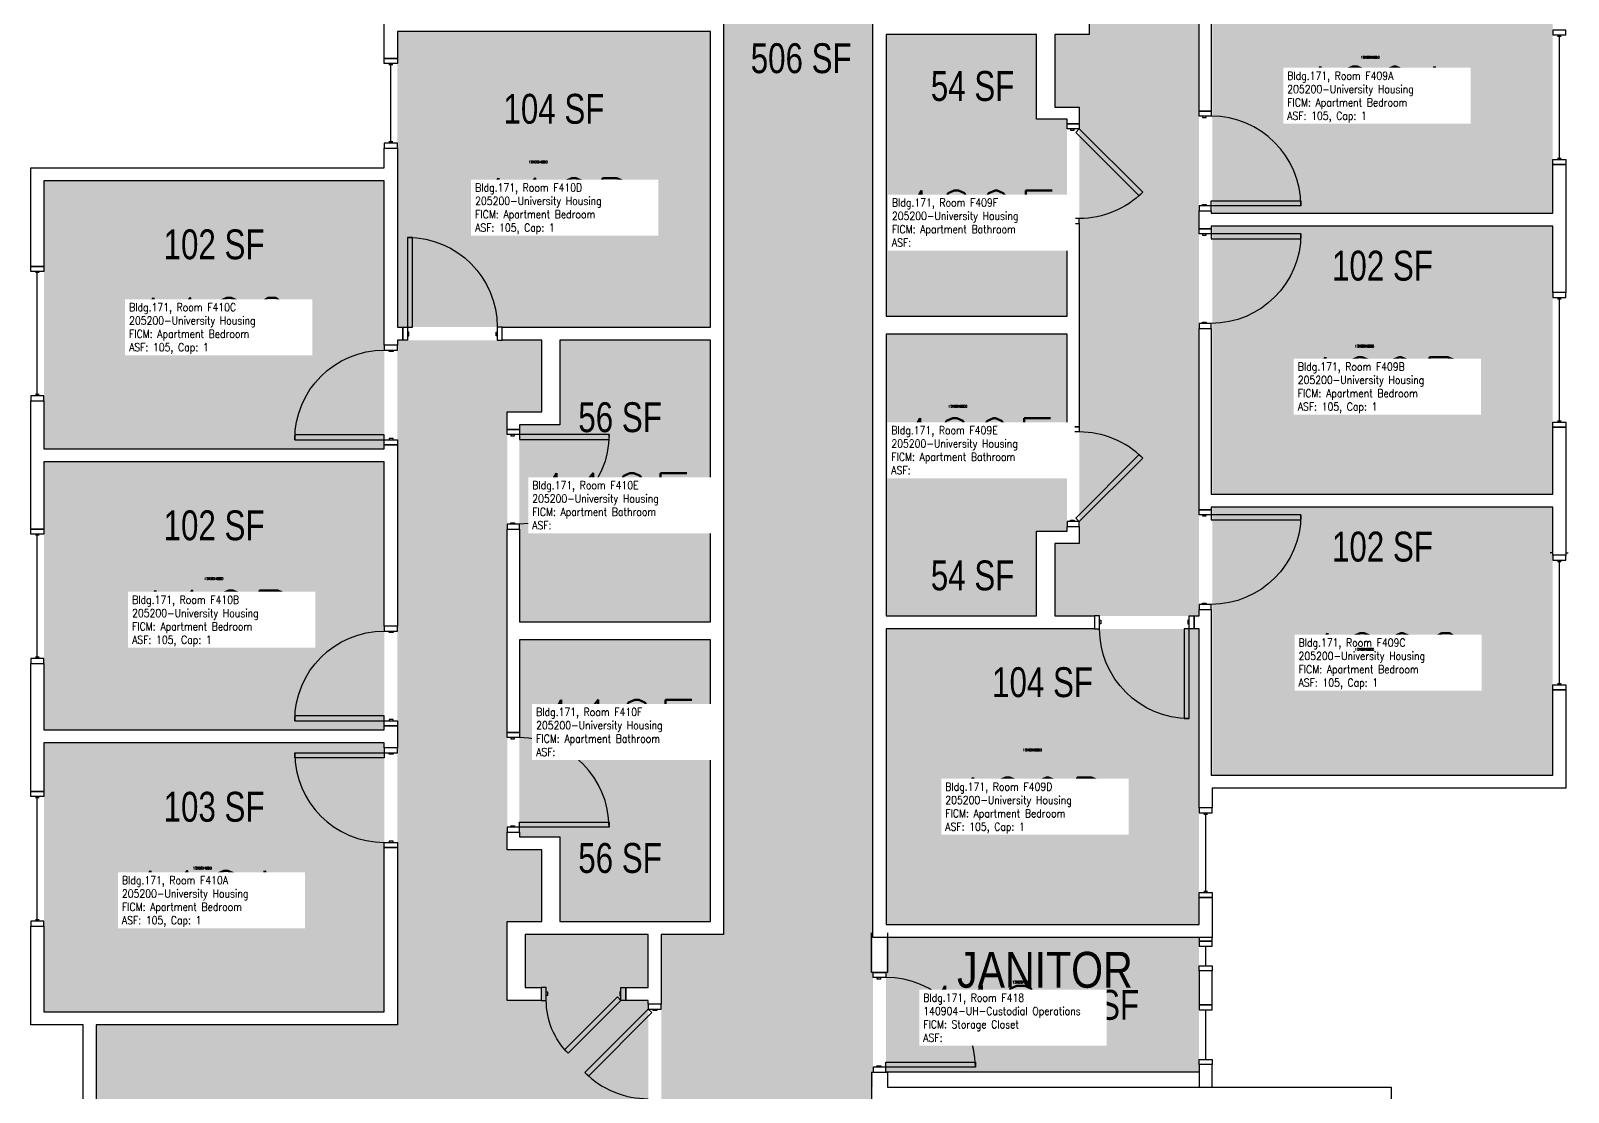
# Model space of a CAD drawing. Header units: inches. Extents: x -93 to 1643, y -75 to 1661.
# Drawn here: x 1026 to 1643, y 351 to 778 of the extents above; entities that cross this region are included whole.
import ezdxf
from ezdxf.enums import TextEntityAlignment as Align

# ---------------------------------------------------------------- set-up
doc = ezdxf.new("R2010")
doc.units = ezdxf.units.IN
doc.header["$LTSCALE"] = 96
doc.header["$MEASUREMENT"] = 0
for name, color, linetype in [('A-AREA-IDEN', 1, 'Continuous'), ('A-DOOR', 2, 'Continuous'), ('A-GLAZ', 1, 'Continuous'), ('A-IDEN-RNUM', 7, 'Continuous'), ('A-IDEN-SNUM', 4, 'Continuous'), ('A-IDEN-VNUM', 4, 'Continuous'), ('A-WALL', 5, 'Continuous'), ('AREA-TEXT', 3, 'Continuous'), ('Rooms-Category-Color', 7, 'Continuous'), ('Rooms-College-Color', 7, 'Continuous'), ('Rooms-Department-Color', 7, 'Continuous'), ('Rooms-Division-Color', 7, 'Continuous'), ('Rooms-Information', 7, 'Continuous')]:
    doc.layers.add(name, color=color, linetype=linetype)
doc.styles.add('AREA', font='arial.ttf', dxfattribs={"width": 0.75, "height": 12})
doc.styles.add('ROOMSNUMBER', font='txt.shx', dxfattribs={"height": 0.03})
doc.styles.add('ROOMVNUMBER', font='simplex.shx', dxfattribs={"width": 0.85})
doc.styles.get("Standard").update_dxf_attribs({"font": 'ARIALN.TTF'})

msp = doc.modelspace()

# ---------------------------------------------------------------- hatches: boundary and pattern name
h = msp.add_hatch()
h.set_pattern_fill('ANSI31', color=256, style=0)
h.set_pattern_definition([(225, (652.78165, 841.98048), (-0.088388348, 0.088388348), [])])
h.paths.add_polyline_path([(1236.73, 510.51), (1236.73, 451.78), (1245.94, 451.78), (1245.94, 510.51)], flags=9)
at = {"layer": 'Rooms-Category-Color', "true_color": 0xadadad}
msp.add_hatch(color=253, dxfattribs=at).paths.add_polyline_path([(1363.87, 211), (1303.87, 211), (1303.87, 332.39), (1278.87, 332.39), (1278.87, 414.72), (1303.87, 414.72), (1303.87, 1145.53), (1303.87, 1145.53), (1303.87, 1227.86), (1303.87, 1227.86), (1303.87, 1322.5), (1363.87, 1322.5), (1363.87, 1130.22), (1388.87, 1130.22), (1388.87, 1047.89), (1363.87, 1047.89), (1363.87, 863.86), (1388.87, 863.86), (1388.87, 781.53), (1363.87, 781.53), (1363.87, 353.5), (1363.25, 353.5), (1363.25, 244), (1363.87, 244), (1363.87, 243)])
at = {"layer": 'Rooms-Category-Color', "true_color": 0x728ef3}
for points in [[(1615.87, 953.25), (1615.87, 817.75), (1494.87, 817.75), (1494.87, 542.75), (1436.87, 542.75), (1436.87, 571.87), (1446.75, 571.87), (1446.75, 747.16), (1436.87, 747.16), (1436.87, 776.28), (1450.75, 776.28), (1450.75, 807.98), (1437.12, 807.98), (1437.12, 802.73), (1443.5, 802.73), (1443.5, 781.53), (1394.12, 781.53), (1394.12, 802.73), (1403.12, 802.73), (1403.12, 807.98), (1394.12, 807.98), (1394.12, 869.11), (1484.62, 869.11), (1484.62, 939.25), (1499.25, 939.25), (1499.25, 953.25)], [(1636.87, 704.5), (1636.87, 812.5), (1500.12, 812.5), (1500.12, 704.5), (1636.43, 704.51)], [(1298.63, 777.49), (1172.88, 777.5), (1172.88, 658.75), (1298.63, 658.75)], [(1369.12, 663.15), (1369.12, 776.28), (1429.62, 776.28), (1429.62, 742.28), (1441.87, 742.28), (1441.87, 663.14)], [(1030.88, 609.87), (1030.88, 717.5), (1167.63, 717.5), (1167.61, 609.86), (1031.32, 609.86)], [(1636.87, 591.62), (1636.87, 699.25), (1500.14, 699.26), (1500.12, 591.62), (1636.43, 591.64)], [(1441.87, 576.75), (1441.87, 655.89), (1369.12, 655.89), (1369.12, 542.76), (1429.62, 542.75), (1429.62, 576.75)], [(1051.88, 243), (1051.88, 378.5), (1172.88, 378.5), (1172.88, 653.5), (1230.88, 653.5), (1230.88, 624.75), (1217, 624.75), (1217, 448.72), (1230.88, 448.72), (1230.88, 419.97), (1217, 419.97), (1217, 388.27), (1230.63, 388.27), (1230.63, 393.52), (1224.25, 393.52), (1224.25, 414.72), (1273.63, 414.72), (1273.63, 393.52), (1264.63, 393.52), (1264.63, 388.27), (1273.63, 388.27), (1273.63, 327.14), (1183.13, 327.14), (1183.13, 257), (1168.5, 257), (1168.5, 243)], [(1221.88, 619.49), (1221.88, 540.36), (1298.63, 540.36), (1298.63, 653.49), (1238.13, 653.5), (1238.13, 619.5)], [(1030.88, 604.62), (1030.88, 497), (1167.61, 496.99), (1167.63, 604.62), (1031.32, 604.61)], [(1636.87, 586.37), (1636.87, 478.75), (1500.12, 478.75), (1500.14, 586.39), (1636.43, 586.39)], [(1369.12, 418.76), (1494.87, 418.75), (1494.87, 537.5), (1369.12, 537.5)], [(1298.63, 533.09), (1298.63, 419.97), (1238.13, 419.97), (1238.13, 453.97), (1221.88, 453.97), (1221.88, 533.11)], [(1030.88, 491.75), (1030.88, 383.75), (1167.63, 383.75), (1167.63, 491.75), (1031.32, 491.74)], [(1369.12, 413.5), (1494.87, 413.5), (1494.87, 359.5), (1369.12, 359.5)]]:
    msp.add_hatch(color=171, dxfattribs=at).paths.add_polyline_path(points)
at = {"layer": 'Rooms-College-Color', "true_color": 0xadadad}
for points in [[(1363.87, 211), (1303.87, 211), (1303.87, 332.39), (1278.87, 332.39), (1278.87, 414.72), (1303.87, 414.72), (1303.87, 1145.53), (1303.87, 1145.53), (1303.87, 1227.86), (1303.87, 1227.86), (1303.87, 1322.5), (1363.87, 1322.5), (1363.87, 1130.22), (1388.87, 1130.22), (1388.87, 1047.89), (1363.87, 1047.89), (1363.87, 863.86), (1388.87, 863.86), (1388.87, 781.53), (1363.87, 781.53), (1363.87, 353.5), (1363.25, 353.5), (1363.25, 244), (1363.87, 244), (1363.87, 243)], [(1615.87, 953.25), (1615.87, 817.75), (1494.87, 817.75), (1494.87, 542.75), (1436.87, 542.75), (1436.87, 571.87), (1446.75, 571.87), (1446.75, 747.16), (1436.87, 747.16), (1436.87, 776.28), (1450.75, 776.28), (1450.75, 807.98), (1437.12, 807.98), (1437.12, 802.73), (1443.5, 802.73), (1443.5, 781.53), (1394.12, 781.53), (1394.12, 802.73), (1403.12, 802.73), (1403.12, 807.98), (1394.12, 807.98), (1394.12, 869.11), (1484.62, 869.11), (1484.62, 939.25), (1499.25, 939.25), (1499.25, 953.25)], [(1636.87, 704.5), (1636.87, 812.5), (1500.12, 812.5), (1500.12, 704.5), (1636.43, 704.51)], [(1298.63, 777.49), (1172.88, 777.5), (1172.88, 658.75), (1298.63, 658.75)], [(1369.12, 663.15), (1369.12, 776.28), (1429.62, 776.28), (1429.62, 742.28), (1441.87, 742.28), (1441.87, 663.14)], [(1030.88, 609.87), (1030.88, 717.5), (1167.63, 717.5), (1167.61, 609.86), (1031.32, 609.86)], [(1636.87, 591.62), (1636.87, 699.25), (1500.14, 699.26), (1500.12, 591.62), (1636.43, 591.64)], [(1441.87, 576.75), (1441.87, 655.89), (1369.12, 655.89), (1369.12, 542.76), (1429.62, 542.75), (1429.62, 576.75)], [(1051.88, 243), (1051.88, 378.5), (1172.88, 378.5), (1172.88, 653.5), (1230.88, 653.5), (1230.88, 624.75), (1217, 624.75), (1217, 448.72), (1230.88, 448.72), (1230.88, 419.97), (1217, 419.97), (1217, 388.27), (1230.63, 388.27), (1230.63, 393.52), (1224.25, 393.52), (1224.25, 414.72), (1273.63, 414.72), (1273.63, 393.52), (1264.63, 393.52), (1264.63, 388.27), (1273.63, 388.27), (1273.63, 327.14), (1183.13, 327.14), (1183.13, 257), (1168.5, 257), (1168.5, 243)], [(1221.88, 619.49), (1221.88, 540.36), (1298.63, 540.36), (1298.63, 653.49), (1238.13, 653.5), (1238.13, 619.5)], [(1030.88, 604.62), (1030.88, 497), (1167.61, 496.99), (1167.63, 604.62), (1031.32, 604.61)], [(1636.87, 586.37), (1636.87, 478.75), (1500.12, 478.75), (1500.14, 586.39), (1636.43, 586.39)], [(1369.12, 418.76), (1494.87, 418.75), (1494.87, 537.5), (1369.12, 537.5)], [(1298.63, 533.09), (1298.63, 419.97), (1238.13, 419.97), (1238.13, 453.97), (1221.88, 453.97), (1221.88, 533.11)], [(1030.88, 491.75), (1030.88, 383.75), (1167.63, 383.75), (1167.63, 491.75), (1031.32, 491.74)], [(1369.12, 413.5), (1494.87, 413.5), (1494.87, 359.5), (1369.12, 359.5)]]:
    msp.add_hatch(color=253, dxfattribs=at).paths.add_polyline_path(points)
at = {"layer": 'Rooms-Department-Color', "true_color": 0xacacac}
msp.add_hatch(color=253, dxfattribs=at).paths.add_polyline_path([(1363.87, 211), (1303.87, 211), (1303.87, 332.39), (1278.87, 332.39), (1278.87, 414.72), (1303.87, 414.72), (1303.87, 1145.53), (1303.87, 1145.53), (1303.87, 1227.86), (1303.87, 1227.86), (1303.87, 1322.5), (1363.87, 1322.5), (1363.87, 1130.22), (1388.87, 1130.22), (1388.87, 1047.89), (1363.87, 1047.89), (1363.87, 863.86), (1388.87, 863.86), (1388.87, 781.53), (1363.87, 781.53), (1363.87, 353.5), (1363.25, 353.5), (1363.25, 244), (1363.87, 244), (1363.87, 243)])
at = {"layer": 'Rooms-Department-Color', "true_color": 0x604aed}
for points in [[(1615.87, 953.25), (1615.87, 817.75), (1494.87, 817.75), (1494.87, 542.75), (1436.87, 542.75), (1436.87, 571.87), (1446.75, 571.87), (1446.75, 747.16), (1436.87, 747.16), (1436.87, 776.28), (1450.75, 776.28), (1450.75, 807.98), (1437.12, 807.98), (1437.12, 802.73), (1443.5, 802.73), (1443.5, 781.53), (1394.12, 781.53), (1394.12, 802.73), (1403.12, 802.73), (1403.12, 807.98), (1394.12, 807.98), (1394.12, 869.11), (1484.62, 869.11), (1484.62, 939.25), (1499.25, 939.25), (1499.25, 953.25)], [(1636.87, 704.5), (1636.87, 812.5), (1500.12, 812.5), (1500.12, 704.5), (1636.43, 704.51)], [(1298.63, 777.49), (1172.88, 777.5), (1172.88, 658.75), (1298.63, 658.75)], [(1369.12, 663.15), (1369.12, 776.28), (1429.62, 776.28), (1429.62, 742.28), (1441.87, 742.28), (1441.87, 663.14)], [(1030.88, 609.87), (1030.88, 717.5), (1167.63, 717.5), (1167.61, 609.86), (1031.32, 609.86)], [(1636.87, 591.62), (1636.87, 699.25), (1500.14, 699.26), (1500.12, 591.62), (1636.43, 591.64)], [(1441.87, 576.75), (1441.87, 655.89), (1369.12, 655.89), (1369.12, 542.76), (1429.62, 542.75), (1429.62, 576.75)], [(1051.88, 243), (1051.88, 378.5), (1172.88, 378.5), (1172.88, 653.5), (1230.88, 653.5), (1230.88, 624.75), (1217, 624.75), (1217, 448.72), (1230.88, 448.72), (1230.88, 419.97), (1217, 419.97), (1217, 388.27), (1230.63, 388.27), (1230.63, 393.52), (1224.25, 393.52), (1224.25, 414.72), (1273.63, 414.72), (1273.63, 393.52), (1264.63, 393.52), (1264.63, 388.27), (1273.63, 388.27), (1273.63, 327.14), (1183.13, 327.14), (1183.13, 257), (1168.5, 257), (1168.5, 243)], [(1221.88, 619.49), (1221.88, 540.36), (1298.63, 540.36), (1298.63, 653.49), (1238.13, 653.5), (1238.13, 619.5)], [(1030.88, 604.62), (1030.88, 497), (1167.61, 496.99), (1167.63, 604.62), (1031.32, 604.61)], [(1636.87, 586.37), (1636.87, 478.75), (1500.12, 478.75), (1500.14, 586.39), (1636.43, 586.39)], [(1369.12, 418.76), (1494.87, 418.75), (1494.87, 537.5), (1369.12, 537.5)], [(1298.63, 533.09), (1298.63, 419.97), (1238.13, 419.97), (1238.13, 453.97), (1221.88, 453.97), (1221.88, 533.11)], [(1030.88, 491.75), (1030.88, 383.75), (1167.63, 383.75), (1167.63, 491.75), (1031.32, 491.74)], [(1369.12, 413.5), (1494.87, 413.5), (1494.87, 359.5), (1369.12, 359.5)]]:
    msp.add_hatch(color=173, dxfattribs=at).paths.add_polyline_path(points)
at = {"layer": 'Rooms-Division-Color', "true_color": 0xadadad}
msp.add_hatch(color=253, dxfattribs=at).paths.add_polyline_path([(1363.87, 211), (1303.87, 211), (1303.87, 332.39), (1278.87, 332.39), (1278.87, 414.72), (1303.87, 414.72), (1303.87, 1145.53), (1303.87, 1145.53), (1303.87, 1227.86), (1303.87, 1227.86), (1303.87, 1322.5), (1363.87, 1322.5), (1363.87, 1130.22), (1388.87, 1130.22), (1388.87, 1047.89), (1363.87, 1047.89), (1363.87, 863.86), (1388.87, 863.86), (1388.87, 781.53), (1363.87, 781.53), (1363.87, 353.5), (1363.25, 353.5), (1363.25, 244), (1363.87, 244), (1363.87, 243)])
at = {"layer": 'Rooms-Division-Color', "true_color": 0x604aed}
for points in [[(1615.87, 953.25), (1615.87, 817.75), (1494.87, 817.75), (1494.87, 542.75), (1436.87, 542.75), (1436.87, 571.87), (1446.75, 571.87), (1446.75, 747.16), (1436.87, 747.16), (1436.87, 776.28), (1450.75, 776.28), (1450.75, 807.98), (1437.12, 807.98), (1437.12, 802.73), (1443.5, 802.73), (1443.5, 781.53), (1394.12, 781.53), (1394.12, 802.73), (1403.12, 802.73), (1403.12, 807.98), (1394.12, 807.98), (1394.12, 869.11), (1484.62, 869.11), (1484.62, 939.25), (1499.25, 939.25), (1499.25, 953.25)], [(1636.87, 704.5), (1636.87, 812.5), (1500.12, 812.5), (1500.12, 704.5), (1636.43, 704.51)], [(1298.63, 777.49), (1172.88, 777.5), (1172.88, 658.75), (1298.63, 658.75)], [(1369.12, 663.15), (1369.12, 776.28), (1429.62, 776.28), (1429.62, 742.28), (1441.87, 742.28), (1441.87, 663.14)], [(1030.88, 609.87), (1030.88, 717.5), (1167.63, 717.5), (1167.61, 609.86), (1031.32, 609.86)], [(1636.87, 591.62), (1636.87, 699.25), (1500.14, 699.26), (1500.12, 591.62), (1636.43, 591.64)], [(1441.87, 576.75), (1441.87, 655.89), (1369.12, 655.89), (1369.12, 542.76), (1429.62, 542.75), (1429.62, 576.75)], [(1051.88, 243), (1051.88, 378.5), (1172.88, 378.5), (1172.88, 653.5), (1230.88, 653.5), (1230.88, 624.75), (1217, 624.75), (1217, 448.72), (1230.88, 448.72), (1230.88, 419.97), (1217, 419.97), (1217, 388.27), (1230.63, 388.27), (1230.63, 393.52), (1224.25, 393.52), (1224.25, 414.72), (1273.63, 414.72), (1273.63, 393.52), (1264.63, 393.52), (1264.63, 388.27), (1273.63, 388.27), (1273.63, 327.14), (1183.13, 327.14), (1183.13, 257), (1168.5, 257), (1168.5, 243)], [(1221.88, 619.49), (1221.88, 540.36), (1298.63, 540.36), (1298.63, 653.49), (1238.13, 653.5), (1238.13, 619.5)], [(1030.88, 604.62), (1030.88, 497), (1167.61, 496.99), (1167.63, 604.62), (1031.32, 604.61)], [(1636.87, 586.37), (1636.87, 478.75), (1500.12, 478.75), (1500.14, 586.39), (1636.43, 586.39)], [(1369.12, 418.76), (1494.87, 418.75), (1494.87, 537.5), (1369.12, 537.5)], [(1298.63, 533.09), (1298.63, 419.97), (1238.13, 419.97), (1238.13, 453.97), (1221.88, 453.97), (1221.88, 533.11)], [(1030.88, 491.75), (1030.88, 383.75), (1167.63, 383.75), (1167.63, 491.75), (1031.32, 491.74)], [(1369.12, 413.5), (1494.87, 413.5), (1494.87, 359.5), (1369.12, 359.5)]]:
    msp.add_hatch(color=173, dxfattribs=at).paths.add_polyline_path(points)

# ---------------------------------------------------------------- linework, layer by layer
at = {"layer": 'A-DOOR'}
for points in [[(1494.87, 743.5), (1494.87, 745.5), (1499.75, 745.5), (1499.75, 743.5)], [(1496.25, 743.5), (1496.25, 743), (1497.75, 743), (1497.75, 743.5)], [(1441.87, 738.39), (1441.87, 740.39), (1446.75, 740.39), (1446.75, 738.39)], [(1443.25, 738.39), (1443.25, 737.89), (1444.75, 737.89), (1444.75, 738.39)], [(1446.75, 738.39), (1445.34, 736.98), (1470.79, 711.52), (1472.21, 712.93)], [(1494.87, 707.5), (1494.87, 705.5), (1499.75, 705.5), (1499.75, 707.5)], [(1496.25, 707.5), (1496.25, 708), (1497.75, 708), (1497.75, 707.5)], [(1499.75, 707.5), (1499.75, 709.5), (1535.75, 709.5), (1535.75, 707.5)], [(1441.87, 702.39), (1441.87, 700.39), (1446.75, 700.39), (1446.75, 702.39)], [(1443.25, 702.39), (1443.25, 702.89), (1444.75, 702.89), (1444.75, 702.39)], [(1494.87, 696.24), (1494.87, 698.24), (1499.75, 698.24), (1499.75, 696.24)], [(1177, 658.75), (1179, 658.75), (1179, 694.75), (1177, 694.75)], [(1496.25, 696.24), (1496.25, 695.74), (1497.75, 695.74), (1497.75, 696.24)], [(1499.75, 696.24), (1499.75, 694.24), (1535.75, 694.24), (1535.75, 696.24)], [(1496.25, 660.24), (1496.25, 660.74), (1497.75, 660.74), (1497.75, 660.24)], [(1177, 653.5), (1175, 653.5), (1175, 658.75), (1177, 658.75)], [(1177, 655.25), (1177.5, 655.25), (1177.5, 656.75), (1177, 656.75)], [(1213, 655.25), (1212.5, 655.25), (1212.5, 656.75), (1213, 656.75)], [(1213, 653.5), (1215, 653.5), (1215, 658.75), (1213, 658.75)], [(1494.87, 660.24), (1494.87, 658.24), (1499.75, 658.24), (1499.75, 660.24)], [(1172.88, 649.5), (1172.88, 651.5), (1167.63, 651.5), (1167.63, 649.5)], [(1171.13, 649.5), (1171.13, 649), (1169.63, 649), (1169.63, 649.5)], [(1217, 615.61), (1217, 617.61), (1221.88, 617.61), (1221.88, 615.61)], [(1441.87, 616.64), (1441.87, 618.64), (1446.75, 618.64), (1446.75, 616.64)], [(1167.63, 613.5), (1167.63, 615.5), (1131.63, 615.5), (1131.63, 613.5)], [(1172.88, 613.5), (1172.88, 611.5), (1167.63, 611.5), (1167.63, 613.5)], [(1171.13, 613.5), (1171.13, 614), (1169.63, 614), (1169.63, 613.5)], [(1218.38, 615.61), (1218.38, 615.11), (1219.88, 615.11), (1219.88, 615.61)], [(1221.88, 615.61), (1221.88, 613.61), (1257.88, 613.61), (1257.88, 615.61)], [(1443.25, 616.64), (1443.25, 616.14), (1444.75, 616.14), (1444.75, 616.64)], [(1446.75, 580.64), (1445.34, 582.05), (1470.79, 607.51), (1472.21, 606.1)], [(1441.87, 580.64), (1441.87, 578.64), (1446.75, 578.64), (1446.75, 580.64)], [(1443.25, 580.64), (1443.25, 581.14), (1444.75, 581.14), (1444.75, 580.64)], [(1494.87, 583.37), (1494.87, 585.37), (1499.75, 585.37), (1499.75, 583.37)], [(1496.25, 583.37), (1496.25, 582.87), (1497.75, 582.87), (1497.75, 583.37)], [(1499.75, 583.37), (1499.75, 581.37), (1535.75, 581.37), (1535.75, 583.37)], [(1217, 579.61), (1217, 577.61), (1221.88, 577.61), (1221.88, 579.61)], [(1218.38, 579.61), (1218.38, 580.11), (1219.88, 580.11), (1219.88, 579.61)], [(1494.87, 547.37), (1494.87, 545.37), (1499.75, 545.37), (1499.75, 547.37)], [(1496.25, 547.37), (1496.25, 547.87), (1497.75, 547.87), (1497.75, 547.37)], [(1172.88, 536.62), (1172.88, 538.62), (1167.63, 538.62), (1167.63, 536.62)], [(1454.88, 542.75), (1452.88, 542.75), (1452.88, 537.5), (1454.88, 537.5)], [(1454.88, 541), (1455.38, 541), (1455.38, 539.5), (1454.88, 539.5)], [(1490.88, 537.5), (1488.88, 537.5), (1488.88, 501.5), (1490.88, 501.5)], [(1490.88, 541), (1490.38, 541), (1490.38, 539.5), (1490.88, 539.5)], [(1490.88, 542.75), (1492.88, 542.75), (1492.88, 537.5), (1490.88, 537.5)], [(1171.13, 536.62), (1171.13, 536.12), (1169.63, 536.12), (1169.63, 536.62)], [(1167.63, 500.62), (1167.63, 502.62), (1131.63, 502.62), (1131.63, 500.62)], [(1172.88, 500.62), (1172.88, 498.62), (1167.63, 498.62), (1167.63, 500.62)], [(1171.13, 500.62), (1171.13, 501.12), (1169.63, 501.12), (1169.63, 500.62)], [(1217, 493.86), (1217, 495.86), (1221.88, 495.86), (1221.88, 493.86)], [(1172.88, 487.75), (1172.88, 489.75), (1167.63, 489.75), (1167.63, 487.75)], [(1218.38, 493.86), (1218.38, 493.36), (1219.88, 493.36), (1219.88, 493.86)], [(1167.63, 487.75), (1167.63, 485.75), (1131.63, 485.75), (1131.63, 487.75)], [(1171.13, 487.75), (1171.13, 487.25), (1169.63, 487.25), (1169.63, 487.75)], [(1217, 457.86), (1217, 455.86), (1221.88, 455.86), (1221.88, 457.86)], [(1218.38, 457.86), (1218.38, 458.36), (1219.88, 458.36), (1219.88, 457.86)], [(1221.88, 457.86), (1221.88, 459.86), (1257.88, 459.86), (1257.88, 457.86)], [(1172.88, 451.75), (1172.88, 449.75), (1167.63, 449.75), (1167.63, 451.75)], [(1171.13, 451.75), (1171.13, 452.25), (1169.63, 452.25), (1169.63, 451.75)], [(1364, 397.5), (1364, 399.5), (1369, 399.5), (1369, 397.5)], [(1365.5, 397.5), (1365.5, 397), (1367, 397), (1367, 397.5)], [(1232.67, 393.52), (1230.67, 393.52), (1230.67, 388.27), (1232.67, 388.27)], [(1232.67, 391.77), (1233.17, 391.77), (1233.17, 390.27), (1232.67, 390.27)], [(1262.67, 388.27), (1261.26, 389.68), (1240.05, 368.47), (1241.46, 367.05)], [(1262.67, 391.77), (1262.17, 391.77), (1262.17, 390.27), (1262.67, 390.27)], [(1262.67, 393.52), (1264.67, 393.52), (1264.67, 388.27), (1262.67, 388.27)], [(1273.63, 384.78), (1275.04, 383.37), (1249.58, 357.91), (1248.17, 359.32)], [(1278.87, 384.78), (1278.87, 386.78), (1273.63, 386.78), (1273.63, 384.78)], [(1277.13, 384.78), (1277.13, 384.28), (1275.63, 384.28), (1275.63, 384.78)], [(1364, 361.5), (1364, 359.5), (1369, 359.5), (1369, 361.5)], [(1365.5, 361.5), (1365.5, 362), (1367, 362), (1367, 361.5)], [(1369, 361.5), (1369, 363.5), (1405, 363.5), (1405, 361.5)]]:
    msp.add_lwpolyline(points, close=True, dxfattribs=at)
for centre, start, end in [((1499.75, 707.5), 0, 90), ((1446.75, 580.64), 45, 90), ((1221.88, 457.86), 0, 90), ((1167.63, 487.75), 180, 270), ((1369, 361.5), 0, 90), ((1273.63, 384.78), 225, 270)]:
    msp.add_arc(centre, 36, start, end, dxfattribs=at)
at = {"layer": 'A-DOOR', "extrusion": (0, 0, -1)}
for centre, radius, start, end in [((-1446.75, 738.39), 36, 225, 270), ((-1177, 658.75), 36, 90, 180), ((-1499.75, 696.24), 36, 180, 270), ((-1167.63, 613.5), 36, 0, 90), ((-1221.88, 615.61), 36, 180, 270), ((-1499.75, 583.37), 36, 180, 270), ((-1490.88, 537.5), 36, 270, 0), ((-1167.63, 500.62), 36, 0, 90), ((-1262.67, 388.27), 30, 315, 0)]:
    msp.add_arc(centre, radius, start, end, dxfattribs=at)
at = {"layer": 'A-GLAZ'}
for p, q in [((1638.75, 775.59), (1640.25, 775.59)), ((1639.5, 775.59), (1639.5, 726.59)), ((1171, 764.12), (1169.5, 764.12)), ((1170.25, 733.12), (1170.25, 764.12)), ((1171, 733.12), (1169.5, 733.12)), ((1638.75, 726.59), (1640.25, 726.59)), ((1029, 680.65), (1027.5, 680.65)), ((1028.25, 631.65), (1028.25, 680.65)), ((1638.75, 670.12), (1640.25, 670.12)), ((1639.5, 670.12), (1639.5, 621.12)), ((1029, 631.65), (1027.5, 631.65)), ((1638.75, 621.12), (1640.25, 621.12)), ((1029, 575.12), (1027.5, 575.12)), ((1028.25, 526.12), (1028.25, 575.12)), ((1636.87, 568.1), (1635.87, 568.1)), ((1638.75, 564.6), (1640.25, 564.6)), ((1639.5, 564.6), (1639.5, 515.6)), ((1642.12, 568.1), (1643.12, 568.1)), ((1029, 526.12), (1027.5, 526.12)), ((1638.75, 515.6), (1640.25, 515.6)), ((1029, 469.65), (1027.5, 469.65)), ((1028.25, 420.65), (1028.25, 469.65)), ((1496.75, 463.13), (1498.25, 463.13)), ((1497.5, 463.13), (1497.5, 432.13)), ((1496.75, 432.13), (1498.25, 432.13)), ((1029, 420.65), (1027.5, 420.65)), ((1500.12, 412.13), (1494.87, 412.13)), ((1494.87, 412.13), (1494.87, 410.13)), ((1494.87, 410.13), (1500.12, 410.13)), ((1497.52, 402.13), (1497.52, 410.13)), ((1500.12, 410.13), (1500.12, 412.13)), ((1494.87, 400.13), (1494.87, 402.13)), ((1494.87, 402.13), (1500.12, 402.13)), ((1500.12, 402.13), (1500.12, 400.13)), ((1500.12, 400.13), (1494.87, 400.13)), ((1500.12, 386.5), (1494.87, 386.5)), ((1494.87, 386.5), (1494.87, 384.5)), ((1494.87, 384.5), (1500.12, 384.5)), ((1497.52, 364.5), (1497.52, 384.5)), ((1500.12, 384.5), (1500.12, 386.5)), ((1494.87, 362.5), (1494.87, 364.5)), ((1494.87, 364.5), (1500.12, 364.5)), ((1500.12, 364.5), (1500.12, 362.5)), ((1500.12, 362.5), (1494.87, 362.5))]:
    msp.add_line(p, q, dxfattribs=at)
for points in [[(1642.12, 776.09), (1642.12, 778.09), (1636.87, 778.09), (1636.87, 776.09)], [(1167.63, 764.62), (1167.63, 766.62), (1172.88, 766.62), (1172.88, 764.62)], [(1167.63, 732.62), (1167.63, 730.62), (1172.88, 730.62), (1172.88, 732.62)], [(1642.12, 726.09), (1642.12, 724.09), (1636.87, 724.09), (1636.87, 726.09)], [(1025.63, 681.15), (1025.63, 683.15), (1030.88, 683.15), (1030.88, 681.15)], [(1642.12, 670.62), (1642.12, 672.62), (1636.87, 672.62), (1636.87, 670.62)], [(1025.63, 631.15), (1025.63, 629.15), (1030.88, 629.15), (1030.88, 631.15)], [(1642.12, 620.62), (1642.12, 618.62), (1636.87, 618.62), (1636.87, 620.62)], [(1025.63, 575.62), (1025.63, 577.62), (1030.88, 577.62), (1030.88, 575.62)], [(1642.12, 565.1), (1642.12, 567.1), (1636.87, 567.1), (1636.87, 565.1)], [(1025.63, 525.62), (1025.63, 523.62), (1030.88, 523.62), (1030.88, 525.62)], [(1642.12, 515.1), (1642.12, 513.1), (1636.87, 513.1), (1636.87, 515.1)], [(1025.63, 470.15), (1025.63, 472.15), (1030.88, 472.15), (1030.88, 470.15)], [(1500.12, 463.63), (1500.12, 465.63), (1494.87, 465.63), (1494.87, 463.63)], [(1500.12, 431.63), (1500.12, 429.63), (1494.87, 429.63), (1494.87, 431.63)], [(1025.63, 420.15), (1025.63, 418.15), (1030.88, 418.15), (1030.88, 420.15)]]:
    msp.add_lwpolyline(points, close=True, dxfattribs=at)
at = {"layer": 'A-WALL'}
for p, q in [((1494.87, 745.5), (1494.87, 817.75)), ((1499.75, 812.5), (1499.75, 745.5)), ((1450.75, 807.98), (1450.75, 776.28)), ((1167.63, 766.62), (1167.63, 782.75)), ((1303.87, 782.75), (1303.87, 654.12)), ((1363.87, 542.12), (1363.87, 781.53)), ((1172.88, 777.5), (1172.88, 766.62)), ((1298.63, 777.5), (1172.88, 777.5)), ((1298.63, 658.75), (1298.63, 777.5)), ((1369.12, 776.28), (1369.12, 663.14)), ((1429.62, 776.28), (1369.12, 776.28)), ((1429.62, 742.28), (1429.62, 776.28)), ((1436.87, 776.28), (1436.87, 747.16)), ((1450.75, 776.28), (1436.87, 776.28)), ((1172.88, 766.62), (1167.63, 766.62)), ((1441.87, 742.28), (1429.62, 742.28)), ((1436.87, 747.16), (1446.75, 747.16)), ((1441.87, 740.39), (1441.87, 742.28)), ((1446.75, 747.16), (1446.75, 740.39)), ((1499.75, 745.5), (1494.87, 745.5)), ((1446.75, 740.39), (1441.87, 740.39)), ((1167.63, 722.75), (1167.63, 730.62)), ((1167.63, 730.62), (1172.88, 730.62)), ((1172.88, 730.62), (1172.88, 722.12)), ((1025.63, 722.75), (1167.63, 722.75)), ((1025.63, 683.15), (1025.63, 722.75)), ((1636.87, 704.5), (1636.87, 724.09)), ((1636.87, 724.09), (1642.12, 724.09)), ((1642.12, 724.09), (1642.12, 672.62)), ((1167.63, 717.5), (1030.88, 717.5)), ((1030.88, 717.5), (1030.88, 683.15)), ((1167.63, 651.5), (1167.63, 717.5)), ((1172.88, 722.12), (1172.88, 658.75)), ((1494.87, 698.24), (1494.87, 705.5)), ((1494.87, 705.5), (1499.75, 705.5)), ((1499.75, 705.5), (1499.75, 704.5)), ((1499.75, 704.5), (1636.87, 704.5)), ((1441.87, 663.14), (1441.87, 700.39)), ((1441.87, 700.39), (1446.75, 700.39)), ((1446.75, 700.39), (1446.75, 618.64)), ((1499.75, 698.24), (1494.87, 698.24)), ((1636.87, 699.25), (1499.75, 699.25)), ((1499.75, 699.25), (1499.75, 698.24)), ((1636.87, 672.62), (1636.87, 699.25)), ((1030.88, 683.15), (1025.63, 683.15)), ((1642.12, 672.62), (1636.87, 672.62)), ((1369.12, 663.14), (1441.87, 663.14)), ((1172.88, 658.75), (1175, 658.75)), ((1175, 658.75), (1175, 653.5)), ((1215, 653.5), (1215, 658.75)), ((1215, 658.75), (1217.63, 658.75)), ((1217.63, 658.75), (1298.63, 658.75)), ((1441.87, 655.89), (1369.12, 655.89)), ((1369.12, 655.89), (1369.12, 542.75)), ((1441.87, 618.64), (1441.87, 655.89)), ((1494.87, 585.37), (1494.87, 658.24)), ((1494.87, 658.24), (1499.75, 658.24)), ((1499.75, 658.24), (1499.75, 591.62)), ((1172.88, 651.5), (1167.63, 651.5)), ((1172.88, 653.5), (1172.88, 651.5)), ((1175, 653.5), (1172.88, 653.5)), ((1217.63, 653.5), (1215, 653.5)), ((1230.88, 653.5), (1217.63, 653.5)), ((1230.88, 624.75), (1230.88, 653.5)), ((1298.63, 653.5), (1238.13, 653.5)), ((1238.13, 653.5), (1238.13, 619.5)), ((1298.63, 540.36), (1298.63, 653.5)), ((1303.87, 654.12), (1303.87, 414.72)), ((1025.63, 629.15), (1030.88, 629.15)), ((1025.63, 577.62), (1025.63, 629.15)), ((1030.88, 629.15), (1030.88, 609.87)), ((1217, 617.61), (1217, 624.75)), ((1217, 624.75), (1230.88, 624.75)), ((1221.88, 617.61), (1217, 617.61)), ((1221.88, 619.5), (1221.88, 617.61)), ((1238.13, 619.5), (1221.88, 619.5)), ((1446.75, 618.64), (1441.87, 618.64)), ((1636.87, 591.62), (1636.87, 618.62)), ((1636.87, 618.62), (1642.12, 618.62)), ((1642.12, 618.62), (1642.12, 567.1)), ((1167.63, 609.87), (1167.63, 611.5)), ((1167.63, 611.5), (1172.88, 611.5)), ((1172.88, 611.5), (1172.88, 538.62)), ((1030.88, 609.87), (1167.63, 609.87)), ((1167.63, 604.62), (1030.88, 604.62)), ((1030.88, 604.62), (1030.88, 577.62)), ((1167.63, 538.62), (1167.63, 604.62)), ((1499.75, 591.62), (1636.87, 591.62)), ((1499.75, 585.37), (1494.87, 585.37)), ((1636.87, 586.37), (1499.75, 586.37)), ((1499.75, 586.37), (1499.75, 585.37)), ((1636.87, 567.1), (1636.87, 586.37)), ((1030.88, 577.62), (1025.63, 577.62)), ((1217, 495.86), (1217, 577.61)), ((1217, 577.61), (1221.88, 577.61)), ((1221.88, 577.61), (1221.88, 540.36)), ((1429.62, 576.75), (1441.87, 576.75)), ((1429.62, 542.75), (1429.62, 576.75)), ((1441.87, 576.75), (1441.87, 578.64)), ((1441.87, 578.64), (1446.75, 578.64)), ((1446.75, 578.64), (1446.75, 571.87)), ((1446.75, 571.87), (1436.87, 571.87)), ((1436.87, 571.87), (1436.87, 542.75)), ((1642.12, 567.1), (1636.87, 567.1)), ((1494.87, 542.75), (1494.87, 545.37)), ((1494.87, 545.37), (1499.75, 545.37)), ((1499.75, 545.37), (1499.75, 478.75)), ((1172.88, 538.62), (1167.63, 538.62)), ((1221.88, 540.36), (1298.63, 540.36)), ((1363.87, 413.5), (1363.87, 542.12)), ((1369.12, 542.75), (1429.62, 542.75)), ((1369.12, 537.5), (1369.12, 418.75)), ((1450.12, 537.5), (1369.12, 537.5)), ((1436.87, 542.75), (1450.12, 542.75)), ((1450.12, 542.75), (1452.88, 542.75)), ((1452.88, 537.5), (1450.12, 537.5)), ((1452.88, 542.75), (1452.88, 537.5)), ((1492.88, 542.75), (1494.87, 542.75)), ((1492.88, 537.5), (1492.88, 542.75)), ((1494.87, 537.5), (1492.88, 537.5)), ((1494.87, 474.12), (1494.87, 537.5)), ((1221.88, 533.11), (1221.88, 495.86)), ((1298.63, 533.11), (1221.88, 533.11)), ((1298.63, 419.97), (1298.63, 533.11)), ((1025.63, 472.15), (1025.63, 523.62)), ((1025.63, 523.62), (1030.88, 523.62)), ((1030.88, 523.62), (1030.88, 497)), ((1636.87, 478.75), (1636.87, 513.1)), ((1636.87, 513.1), (1642.12, 513.1)), ((1642.12, 513.1), (1642.12, 473.5)), ((1030.88, 497), (1167.63, 497)), ((1167.63, 497), (1167.63, 498.62)), ((1167.63, 498.62), (1172.88, 498.62)), ((1172.88, 498.62), (1172.88, 489.75)), ((1221.88, 495.86), (1217, 495.86)), ((1030.88, 491.75), (1030.88, 472.15)), ((1167.63, 491.75), (1030.88, 491.75)), ((1167.63, 489.75), (1167.63, 491.75)), ((1172.88, 489.75), (1167.63, 489.75)), ((1499.75, 478.75), (1636.87, 478.75)), ((1030.88, 472.15), (1025.63, 472.15)), ((1494.87, 465.63), (1494.87, 474.12)), ((1642.12, 473.5), (1500.12, 473.5)), ((1500.12, 473.5), (1500.12, 465.63)), ((1500.12, 465.63), (1494.87, 465.63)), ((1217, 448.72), (1217, 455.86)), ((1217, 455.86), (1221.88, 455.86)), ((1221.88, 455.86), (1221.88, 453.97)), ((1221.88, 453.97), (1238.13, 453.97)), ((1238.13, 453.97), (1238.13, 419.97)), ((1167.63, 383.75), (1167.63, 449.75)), ((1167.63, 449.75), (1172.88, 449.75)), ((1172.88, 449.75), (1172.88, 378.5)), ((1230.88, 448.72), (1217, 448.72)), ((1230.88, 419.97), (1230.88, 448.72)), ((1494.87, 418.75), (1494.87, 429.63)), ((1494.87, 429.63), (1500.12, 429.63)), ((1500.12, 429.63), (1500.12, 413.5)), ((1217, 388.27), (1217, 419.97)), ((1217, 419.97), (1230.88, 419.97)), ((1238.13, 419.97), (1298.63, 419.97)), ((1025.63, 378.5), (1025.63, 418.15)), ((1025.63, 418.15), (1030.88, 418.15)), ((1030.88, 418.15), (1030.88, 383.75)), ((1224.25, 414.72), (1224.25, 393.52)), ((1273.63, 414.72), (1224.25, 414.72)), ((1273.63, 393.52), (1273.63, 414.72)), ((1278.87, 414.72), (1278.87, 386.78)), ((1303.87, 414.72), (1278.87, 414.72)), ((1363.25, 399.5), (1363.25, 415.37)), ((1369.12, 418.75), (1494.87, 418.75)), ((1369.75, 415.37), (1369.75, 399.5)), ((1500.12, 413.5), (1363.87, 413.5)), ((1494.87, 413.5), (1494.87, 412.13)), ((1500.12, 413.5), (1494.87, 413.5)), ((1494.87, 412.13), (1500.12, 412.13)), ((1500.12, 412.13), (1500.12, 413.5)), ((1369.75, 399.5), (1363.25, 399.5)), ((1494.87, 400.13), (1494.87, 386.5)), ((1500.12, 400.13), (1494.87, 400.13)), ((1500.12, 386.5), (1500.12, 400.13)), ((1224.25, 393.52), (1230.67, 393.52)), ((1230.67, 393.52), (1230.67, 388.27)), ((1264.67, 388.27), (1264.67, 393.52)), ((1264.67, 393.52), (1273.63, 393.52)), ((1030.88, 383.75), (1167.63, 383.75)), ((1230.67, 388.27), (1217, 388.27)), ((1273.63, 388.27), (1264.67, 388.27)), ((1273.63, 386.78), (1273.63, 388.27)), ((1278.87, 386.78), (1273.63, 386.78)), ((1494.87, 386.5), (1500.12, 386.5)), ((1046.63, 378.5), (1025.63, 378.5)), ((1046.63, 347.11), (1046.63, 378.5)), ((1172.88, 378.5), (1051.88, 378.5)), ((1051.88, 378.5), (1051.88, 347.11)), ((1363.25, 359.5), (1363.25, 307.23)), ((1363.25, 359.5), (1369.75, 359.5)), ((1494.87, 359.5), (1369.12, 359.5)), ((1369.75, 359.5), (1369.75, 353.5)), ((1494.87, 362.5), (1494.87, 353.5)), ((1500.12, 362.5), (1494.87, 362.5)), ((1500.12, 353.5), (1500.12, 362.5)), ((1369.75, 353.5), (1572, 353.5)), ((1494.87, 353.5), (1500.12, 353.5)), ((1572, 353.5), (1572, 316.75))]:
    msp.add_line(p, q, dxfattribs=at)

# ---------------------------------------------------------------- texts
at = {"layer": 'A-AREA-IDEN'}
msp.add_text('JANITOR', height=14.4, dxfattribs=at).set_placement((1432.94, 393.39), align=Align.CENTER)
at = {"layer": 'A-IDEN-RNUM', "style": 'ROOMSNUMBER', "width": 0.85}
for s, p in [('0409-A0', (1563.57, 767.13)), ('0410-D0', (1229.41, 725.05)), ('0409-F0', (1401.96, 709.29)), ('0410-C0', (1097.99, 666.03)), ('0409-B0', (1561.28, 651.08)), ('0409-E0', (1397.9, 626.9)), ('0410-E0', (1255.24, 590.95)), ('0410-B0', (1099.14, 557.71)), ('0409-C0', (1561.28, 529.29)), ('0410-F0', (1253.41, 502.49)), ('0409-D0', (1427.92, 488.85)), ('0410-A0', (1094.57, 441.42)), ('0418-00', (1423.65, 395.62))]:
    msp.add_text(s, height=1, dxfattribs=at).set_placement(p, align=Align.MIDDLE_CENTER)
at = {"layer": 'A-IDEN-SNUM', "style": 'ROOMSNUMBER', "width": 0.85}
for s, p in [('1710F409A0', (1563.57, 767.13)), ('1710F410D0', (1229.41, 725.05)), ('1710F409F0', (1401.96, 709.29)), ('1710F410C0', (1097.99, 666.03)), ('1710F409B0', (1561.28, 651.08)), ('1710F409E0', (1397.9, 626.9)), ('1710F410E0', (1255.24, 590.95)), ('1710F410B0', (1099.14, 557.71)), ('1710F409C0', (1561.28, 529.29)), ('1710F410F0', (1253.41, 502.49)), ('1710F409D0', (1427.92, 488.85)), ('1710F410A0', (1094.57, 441.42)), ('1710F41800', (1423.65, 395.62))]:
    msp.add_text(s, height=1, dxfattribs=at).set_placement(p, align=Align.MIDDLE_CENTER)
at = {"layer": 'A-IDEN-VNUM', "style": 'ROOMVNUMBER', "width": 0.85}
for s, p in [('409A', (1564.87, 752.21)), ('410D', (1235.98, 707.28)), ('409F', (1404.74, 702.36)), ('410C', (1097.45, 659.23)), ('409B', (1568.19, 635.37)), ('409E', (1404.5, 610.88)), ('410E', (1258.45, 588.81)), ('410B', (1098.21, 541.71)), ('409C', (1568.95, 524.5)), ('410F', (1260.02, 497.71)), ('409D', (1426.63, 466.63)), ('410A', (1095.01, 429.06)), ('418', (1406.85, 382.94))]:
    msp.add_text(s, height=22.5, dxfattribs=at).set_placement(p, align=Align.MIDDLE_CENTER)
at = {"layer": 'AREA-TEXT', "style": 'AREA', "width": 0.75}
for s, p in [('506 SF', (1335.05, 766.77)), ('54 SF', (1403.89, 755.61)), ('104 SF', (1235.75, 746.44)), ('102 SF', (1099.25, 692)), ('102 SF', (1568.5, 683.44)), ('56 SF', (1262.31, 622.56)), ('102 SF', (1099.25, 579.12)), ('102 SF', (1568.5, 570.57)), ('54 SF', (1403.89, 559)), ('104 SF', (1432, 516.12)), ('103 SF', (1099.25, 466.07)), ('56 SF', (1262.3, 445.5)), ('47 SF', (1454, 386.5))]:
    msp.add_text(s, height=12, dxfattribs=at).set_placement(p, align=Align.MIDDLE_CENTER)

# ---------------------------------------------------------------- next in the draw order: texts
at = {"layer": 'Rooms-Information', "char_height": 3.2143, "width": 72, "attachment_point": 7, "style": 'ROOMVNUMBER', "bg_fill": 3, "box_fill_scale": 1.5, "bg_fill_color": 256, "bg_fill_true_color": 13158600, "bg_fill_transparency": 0}
for s, insert in [('Bldg.171, Room F409A^M^J205200-University Housing^M^JFICM: Apartment Bedroom^M^JASF: 105, Cap: 1', (1530.26, 740.96)), ('Bldg.171, Room F410D^M^J205200-University Housing^M^JFICM: Apartment Bedroom^M^JASF: 105, Cap: 1', (1204.11, 696.03)), ('Bldg.171, Room F409F^M^J205200-University Housing^M^JFICM: Apartment Bathroom^M^JASF: ', (1371.49, 691.11)), ('Bldg.171, Room F410C^M^J205200-University Housing^M^JFICM: Apartment Bedroom^M^JASF: 105, Cap: 1', (1065.12, 647.98)), ('Bldg.171, Room F409B^M^J205200-University Housing^M^JFICM: Apartment Bedroom^M^JASF: 105, Cap: 1', (1534.5, 624.12)), ('Bldg.171, Room F409E^M^J205200-University Housing^M^JFICM: Apartment Bathroom^M^JASF: ', (1371.26, 599.63)), ('Bldg.171, Room F410E^M^J205200-University Housing^M^JFICM: Apartment Bathroom^M^JASF: ', (1227.03, 577.56)), ('Bldg.171, Room F410B^M^J205200-University Housing^M^JFICM: Apartment Bedroom^M^JASF: 105, Cap: 1', (1066.34, 530.46)), ('Bldg.171, Room F409C^M^J205200-University Housing^M^JFICM: Apartment Bedroom^M^JASF: 105, Cap: 1', (1534.8, 513.25)), ('Bldg.171, Room F410F^M^J205200-University Housing^M^JFICM: Apartment Bathroom^M^JASF: ', (1228.6, 486.46)), ('Bldg.171, Room F409D^M^J205200-University Housing^M^JFICM: Apartment Bedroom^M^JASF: 105, Cap: 1', (1392.93, 455.38)), ('Bldg.171, Room F410A^M^J205200-University Housing^M^JFICM: Apartment Bedroom^M^JASF: 105, Cap: 1', (1062.23, 417.81)), ('Bldg.171, Room F418^M^J140904-UH-Custodial Operations^M^JFICM: Storage Closet^M^JASF: ', (1384.08, 371.69))]:
    msp.add_mtext(s, dxfattribs=dict(at, insert=insert))

doc.saveas('drawing.dxf')
